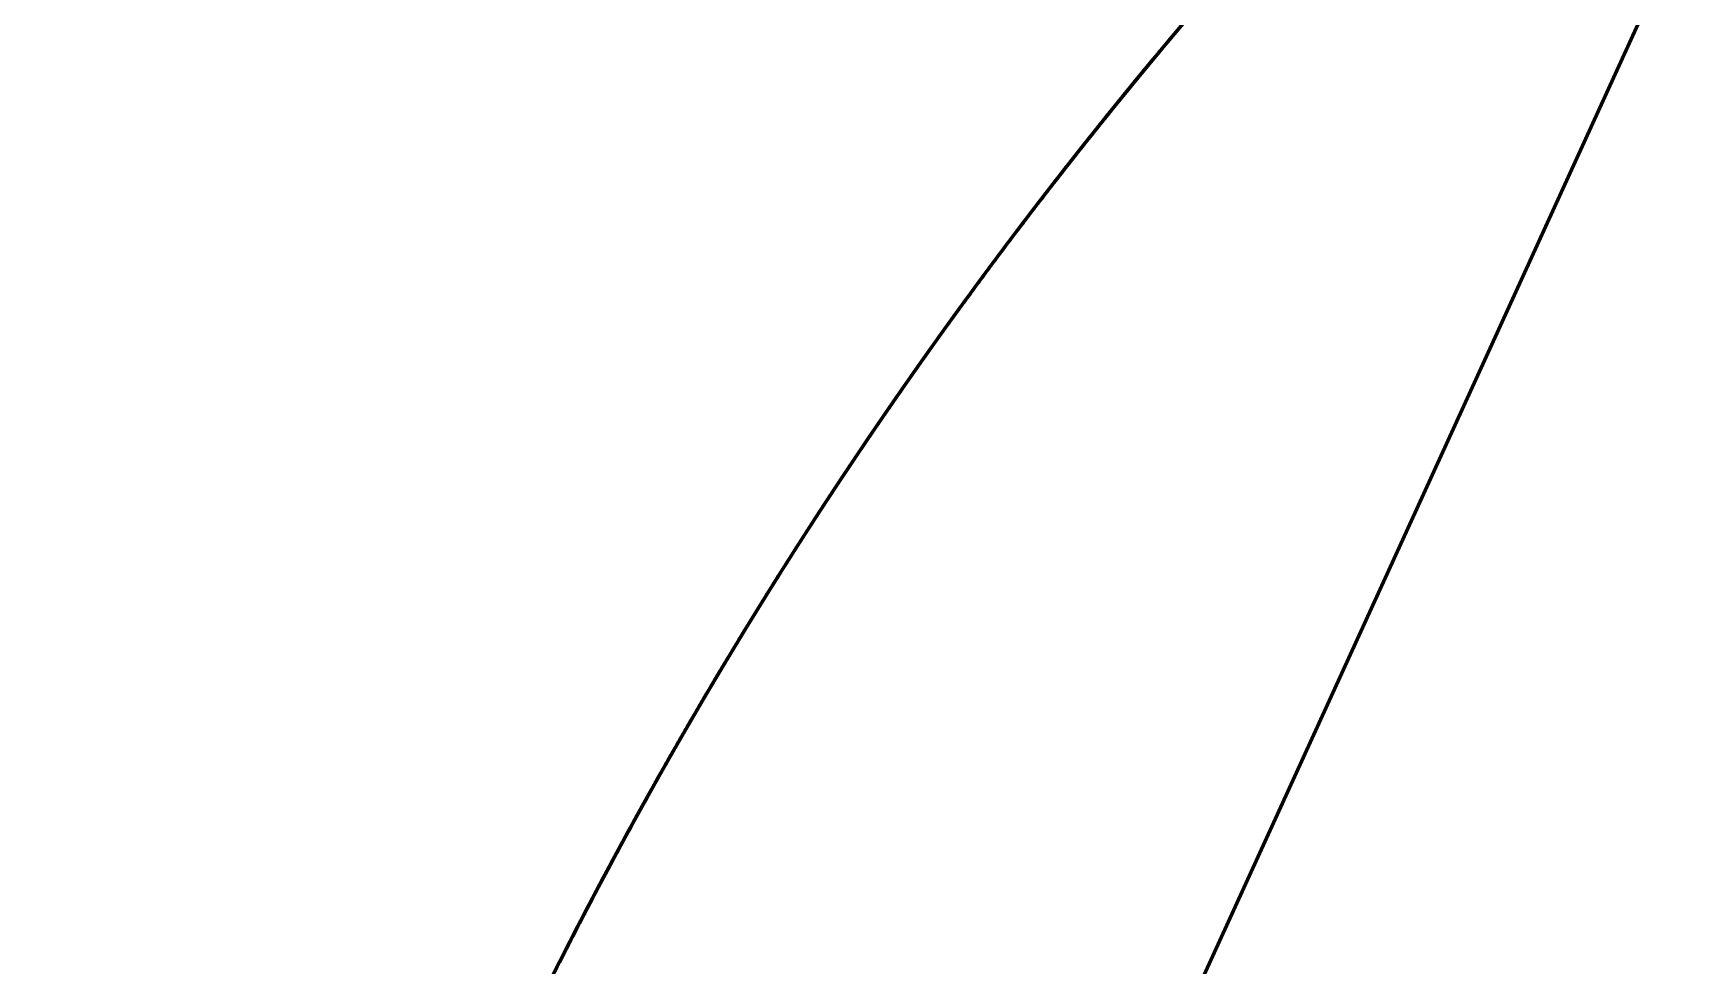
# Model space of a CAD drawing. Header units: millimetres. Extents: x 0 to 840, y 0 to 594.
# Drawn here: x 129.661 to 132.576, y 113.319 to 114.963 of the extents above; entities that cross this region are included whole.
import ezdxf

# ---------------------------------------------------------------- set-up
doc = ezdxf.new("R2010")
doc.units = ezdxf.units.MM
doc.linetypes.add('K5LT_BASIC', pattern=[0])
doc.layers.add('Системный слой', color=7, linetype='Continuous')

msp = doc.modelspace()

# ---------------------------------------------------------------- linework, layer by layer
at = {"layer": 'Системный слой', "color": 5, "linetype": 'K5LT_BASIC', "lineweight": 60, "true_color": 0x0000ff}
for p, q in [((133.04687, 116.20528), (131.38721, 112.56585)), ((131.10556, 114.20929), (131.08365, 114.17638)), ((131.09015, 114.18617), (131.07481, 114.16301)), ((130.86639, 113.83083), (130.8522, 113.80694)), ((130.77875, 113.68031), (130.77295, 113.67008)), ((130.68075, 113.5031), (130.65833, 113.46113)), ((130.67136, 113.4856), (130.64838, 113.44232))]:
    msp.add_line(p, q, dxfattribs=at)
for points, knots in [([(136.07952, 117.73398), (136.05516, 117.72771), (135.77275, 117.65368), (135.23964, 117.48432), (134.50201, 117.17139), (133.79685, 116.79088), (133.13035, 116.34613), (132.50835, 115.84102), (131.93628, 115.27997), (131.41916, 114.66792), (130.96152, 114.0102), (130.56736, 113.31258), (130.24014, 112.58117), (129.98272, 111.82238), (129.79736, 111.04285), (129.68568, 110.2494), (129.64865, 109.44899), (129.68661, 108.64862), (129.79921, 107.85531), (129.98548, 107.07599), (130.2387, 106.33242), (130.44963, 105.85892), (130.56179, 105.63431)], [0.9944152957, 0.9944152957, 0.9944152957, 0.9944152957, 0.9944302992, 0.9945894335, 0.9947485678, 0.9949077021, 0.9950668364, 0.9952259707, 0.995385105, 0.9955442393, 0.9957033736, 0.995862508, 0.9960216423, 0.9961807766, 0.9963399109, 0.9964990452, 0.9966581795, 0.9968173138, 0.9969764481, 0.9971355824, 0.9972947167, 0.997444463, 0.997444463, 0.997444463, 0.997444463]), ([(132.91349, 116.16495), (132.70324, 115.99898), (132.29916, 115.64796), (131.80372, 115.12853), (131.52011, 114.77992), (131.4096, 114.63484)], [0.96308020286, 0.96308020286, 0.96308020286, 0.96308020286, 0.96323997454, 0.96339910885, 0.96350788952, 0.96350788952, 0.96350788952, 0.96350788952]), ([(132.54022, 115.85265), (132.50863, 115.82465), (132.2789, 115.61799), (131.87186, 115.20982), (131.36158, 114.59204), (130.91129, 113.92927), (130.52492, 113.22732), (130.27216, 112.64507), (130.1479, 112.29943), (130.11559, 112.20432)], [0.98453879518, 0.98453879518, 0.98453879518, 0.98453879518, 0.98456397199, 0.9847231063, 0.98488224061, 0.98504137492, 0.98520050923, 0.98535964354, 0.985419558, 0.985419558, 0.985419558, 0.985419558]), ([(132.44017, 115.76255), (132.37196, 115.70016), (132.11084, 115.4534), (131.81397, 115.13513), (131.5959, 114.87123), (131.54858, 114.81238)], [0.95252284121, 0.95252284121, 0.95252284121, 0.95252284121, 0.95257797581, 0.95273711012, 0.95278215215, 0.95278215215, 0.95278215215, 0.95278215215]), ([(131.90995, 115.23301), (131.87888, 115.19914), (131.66934, 114.96694), (131.35963, 114.58337), (131.10705, 114.21491), (131.01017, 114.06356)], [0.97403369439, 0.97403369439, 0.97403369439, 0.97403369439, 0.97406110757, 0.97422024188, 0.97432742861, 0.97432742861, 0.97432742861, 0.97432742861]), ([(131.89947, 115.22156), (131.85585, 115.17384), (131.76595, 115.07318), (131.67845, 114.97042), (131.63354, 114.91634)], [0.696333175795, 0.696333175795, 0.696333175795, 0.696333175795, 0.696371737747, 0.696413670035, 0.696413670035, 0.696413670035, 0.696413670035]), ([(131.88327, 115.20378), (131.815, 115.12865), (131.57216, 114.85165), (131.29591, 114.49212), (131.09937, 114.20078), (131.05311, 114.12996)], [0.77110431236, 0.77110431236, 0.77110431236, 0.77110431236, 0.77116486314, 0.77132399745, 0.77137445731, 0.77137445731, 0.77137445731, 0.77137445731]), ([(131.88327, 115.20378), (131.82746, 115.14236), (131.59599, 114.88006), (131.32311, 114.52964), (131.11992, 114.2316), (131.06834, 114.15319)], [0.86723248326, 0.86723248326, 0.86723248326, 0.86723248326, 0.867281986, 0.86744112031, 0.86749710496, 0.86749710496, 0.86749710496, 0.86749710496]), ([(131.88327, 115.20378), (131.69954, 115.00159), (131.47831, 114.73335), (131.27405, 114.45243), (131.23126, 114.39195)], [0.803147036, 0.803147036, 0.803147036, 0.803147036, 0.80330999363, 0.80335418587, 0.80335418587, 0.80335418587, 0.80335418587]), ([(131.88327, 115.20378), (131.84159, 115.15792), (131.72751, 115.02959), (131.61734, 114.89788), (131.54858, 114.81238)], [0.51476252331, 0.51476252331, 0.51476252331, 0.51476252331, 0.51479949077, 0.51486492918, 0.51486492918, 0.51486492918, 0.51486492918]), ([(131.88327, 115.20378), (131.83632, 115.15212), (131.72241, 115.02364), (131.61242, 114.89177), (131.54858, 114.81238)], [0.78178522024, 0.78178522024, 0.78178522024, 0.78178522024, 0.78182686187, 0.78188762611, 0.78188762611, 0.78188762611, 0.78188762611]), ([(131.88327, 115.20378), (131.84327, 115.15976), (131.75896, 115.06502), (131.67679, 114.96842), (131.63378, 114.91663)], [0.066164392467, 0.066164392467, 0.066164392467, 0.066164392467, 0.066199872693, 0.066240030504, 0.066240030504, 0.066240030504, 0.066240030504]), ([(131.76991, 115.0765), (131.7473, 115.05061), (131.67229, 114.96361), (131.59903, 114.87512), (131.54858, 114.81238)], [0.055517373391, 0.055517373391, 0.055517373391, 0.055517373391, 0.055537873966, 0.055585890464, 0.055585890464, 0.055585890464, 0.055585890464]), ([(131.71576, 115.01386), (131.67545, 114.96677), (131.46437, 114.71468), (131.23084, 114.40063), (131.05009, 114.12576), (131.01651, 114.07345)], [0.84592101966, 0.84592101966, 0.84592101966, 0.84592101966, 0.84595798854, 0.84611712285, 0.84615419679, 0.84615419679, 0.84615419679, 0.84615419679]), ([(131.71336, 115.01105), (131.6704, 114.96082), (131.61524, 114.89479), (131.56108, 114.82793), (131.54858, 114.81238)], [0.664346320055, 0.664346320055, 0.664346320055, 0.664346320055, 0.664385741566, 0.664397639458, 0.664397639458, 0.664397639458, 0.664397639458]), ([(131.69252, 114.98659), (131.66521, 114.95442), (131.61689, 114.89662), (131.56934, 114.8382), (131.54858, 114.81238)], [0.578905445426, 0.578905445426, 0.578905445426, 0.578905445426, 0.578930617441, 0.578950376444, 0.578950376444, 0.578950376444, 0.578950376444]), ([(131.6812, 114.97323), (131.66462, 114.95362), (131.47683, 114.72939), (131.13982, 114.28229), (130.80467, 113.73843), (130.63082, 113.41023), (130.58359, 113.31697)], [0.94205979422, 0.94205979422, 0.94205979422, 0.94205979422, 0.94207511139, 0.9422342457, 0.94239338001, 0.94245573552, 0.94245573552, 0.94245573552, 0.94245573552]), ([(131.64981, 114.93587), (131.62504, 114.90623), (131.59119, 114.86516), (131.55773, 114.82377), (131.54858, 114.81238)], [0.482790458454, 0.482790458454, 0.482790458454, 0.482790458454, 0.48281349459, 0.482822205545, 0.482822205545, 0.482822205545, 0.482822205545]), ([(131.63354, 114.91634), (131.51642, 114.77531), (131.28607, 114.47905), (131.0757, 114.16827), (130.97361, 114.00594)], [0.61096640702, 0.61096640702, 0.61096640702, 0.61096640702, 0.61107574793, 0.61119012754, 0.61119012754, 0.61119012754, 0.61119012754]), ([(131.63354, 114.91634), (131.51984, 114.77942), (131.28922, 114.48339), (131.07855, 114.17279), (130.97361, 114.00594)], [0.79254184093, 0.79254184093, 0.79254184093, 0.79254184093, 0.79264799491, 0.79276556145, 0.79276556145, 0.79276556145, 0.79276556145]), ([(131.63354, 114.91634), (131.60085, 114.87698), (131.39991, 114.63055), (131.17921, 114.32676), (131.00402, 114.05429), (130.97361, 114.00594)], [0.83526547242, 0.83526547242, 0.83526547242, 0.83526547242, 0.83529598982, 0.83545512412, 0.83548919298, 0.83548919298, 0.83548919298, 0.83548919298]), ([(131.63354, 114.91634), (131.57218, 114.84245), (131.34507, 114.55941), (131.12918, 114.25218), (130.98012, 114.0163), (130.97361, 114.00594)], [0.91003182756, 0.91003182756, 0.91003182756, 0.91003182756, 0.91008911521, 0.91024824952, 0.91025554811, 0.91025554811, 0.91025554811, 0.91025554811]), ([(131.63354, 114.91634), (131.59243, 114.86684), (131.38375, 114.6097), (131.16535, 114.30613), (130.99863, 114.04569), (130.97603, 114.00979)], [0.92071273544, 0.92071273544, 0.92071273544, 0.92071273544, 0.92075111394, 0.92091024825, 0.92093555221, 0.92093555221, 0.92093555221, 0.92093555221]), ([(131.63354, 114.91634), (131.61268, 114.89123), (131.4227, 114.65977), (131.20339, 114.36198), (131.02003, 114.07946), (130.98266, 114.0203)], [0.93139364332, 0.93139364332, 0.93139364332, 0.93139364332, 0.93141311267, 0.93157224698, 0.93161399021, 0.93161399021, 0.93161399021, 0.93161399021]), ([(131.62322, 114.90389), (131.59064, 114.8645), (131.39019, 114.61773), (131.178, 114.3245), (131.00997, 114.06347), (130.98664, 114.02659)], [0.65369325295, 0.65369325295, 0.65369325295, 0.65369325295, 0.65372374284, 0.65388287715, 0.65390890382, 0.65390890382, 0.65390890382, 0.65390890382]), ([(131.63354, 114.91634), (131.4725, 114.72242), (131.28022, 114.46887), (131.10253, 114.20522), (131.06637, 114.1502)], [0.40802915735, 0.40802915735, 0.40802915735, 0.40802915735, 0.4081795035, 0.40821877828, 0.40821877828, 0.40821877828, 0.40821877828]), ([(131.6239, 114.90471), (131.57587, 114.84667), (131.38373, 114.60812), (131.20456, 114.35942), (131.07727, 114.16674)], [0.37598943723, 0.37598943723, 0.37598943723, 0.37598943723, 0.37603437301, 0.37617211542, 0.37617211542, 0.37617211542, 0.37617211542]), ([(131.63354, 114.91634), (131.48433, 114.73667), (131.29654, 114.4907), (131.12249, 114.2351), (131.08074, 114.17199)], [0.50415732824, 0.50415732824, 0.50415732824, 0.50415732824, 0.50429662635, 0.50434175853, 0.50434175853, 0.50434175853, 0.50434175853]), ([(131.6239, 114.90471), (131.56247, 114.83047), (131.3992, 114.62623), (131.24543, 114.41466), (131.15228, 114.27837)], [0.72845939713, 0.72845939713, 0.72845939713, 0.72845939713, 0.72851686824, 0.72861533642, 0.72861533642, 0.72861533642, 0.72861533642]), ([(131.6239, 114.90471), (131.50184, 114.7572), (131.35238, 114.56371), (131.21143, 114.36409), (131.18132, 114.32059)], [0.69641667357, 0.69641667357, 0.69641667357, 0.69641667357, 0.69653087206, 0.69656242275, 0.69656242275, 0.69656242275, 0.69656242275]), ([(131.63354, 114.91634), (131.56034, 114.8282), (131.41134, 114.64126), (131.27031, 114.44824), (131.19911, 114.34618)], [0.81390365667, 0.81390365667, 0.81390365667, 0.81390365667, 0.81397199236, 0.81404621354, 0.81404621354, 0.81404621354, 0.81404621354]), ([(131.63354, 114.91634), (131.55192, 114.81806), (131.42645, 114.65989), (131.30668, 114.49741), (131.2635, 114.43721)], [0.89935091969, 0.89935091969, 0.89935091969, 0.89935091969, 0.89942711649, 0.89947130872, 0.89947130872, 0.89947130872, 0.89947130872]), ([(131.63354, 114.91634), (131.57377, 114.84437), (131.46968, 114.71476), (131.36942, 114.58217), (131.32634, 114.52366)], [0.46143369672, 0.46143369672, 0.46143369672, 0.46143369672, 0.461489497136, 0.461532835937, 0.461532835937, 0.461532835937, 0.461532835937]), ([(131.63354, 114.91634), (131.57718, 114.84848), (131.48547, 114.73451), (131.39673, 114.61823), (131.36198, 114.57171)], [0.643009130631, 0.643009130631, 0.643009130631, 0.643009130631, 0.643061744112, 0.643096374892, 0.643096374892, 0.643096374892, 0.643096374892]), ([(131.63354, 114.91634), (131.58902, 114.86273), (131.50277, 114.75626), (131.41911, 114.64774), (131.37864, 114.59394)], [0.739137301524, 0.739137301524, 0.739137301524, 0.739137301524, 0.739178866964, 0.73921902233, 0.73921902233, 0.73921902233, 0.73921902233]), ([(131.63354, 114.91634), (131.5856, 114.85862), (131.52152, 114.77935), (131.45887, 114.69896), (131.44245, 114.67768)], [0.557561867612, 0.557561867612, 0.557561867612, 0.557561867612, 0.557606619987, 0.55762265737, 0.55762265737, 0.55762265737, 0.55762265737]), ([(131.63354, 114.91634), (131.5872, 114.86054), (131.52541, 114.78418), (131.46495, 114.70677), (131.44924, 114.68646)], [0.108963736771, 0.108963736771, 0.108963736771, 0.108963736771, 0.10900700191, 0.109022319081, 0.109022319081, 0.109022319081, 0.109022319081]), ([(131.63354, 114.91634), (131.60586, 114.88301), (131.55667, 114.82285), (131.50831, 114.76203), (131.48708, 114.735)], [0.56824277549, 0.56824277549, 0.56824277549, 0.56824277549, 0.568268618714, 0.568289121354, 0.568289121354, 0.568289121354, 0.568289121354]), ([(131.64164, 114.92609), (131.61622, 114.89557), (131.5692, 114.83831), (131.52293, 114.78045), (131.50162, 114.75347)], [0.301217558074, 0.301217558074, 0.301217558074, 0.301217558074, 0.301241247613, 0.301261750253, 0.301261750253, 0.301261750253, 0.301261750253]), ([(131.63354, 114.91634), (131.61587, 114.89506), (131.58744, 114.8605), (131.55929, 114.82571), (131.54858, 114.81238)], [0.034197381634, 0.034197381634, 0.034197381634, 0.034197381634, 0.034213876512, 0.034224074705, 0.034224074705, 0.034224074705, 0.034224074705]), ([(131.63354, 114.91634), (131.61928, 114.89917), (131.59083, 114.86463), (131.56264, 114.82987), (131.54858, 114.81238)], [0.215772815547, 0.215772815547, 0.215772815547, 0.215772815547, 0.215786123489, 0.215799508618, 0.215799508618, 0.215799508618, 0.215799508618]), ([(131.63354, 114.91634), (131.6227, 114.90329), (131.59421, 114.86877), (131.56599, 114.83404), (131.54858, 114.81238)], [0.39734824946, 0.39734824946, 0.39734824946, 0.39734824946, 0.397358370465, 0.397374942531, 0.397374942531, 0.397374942531, 0.397374942531]), ([(131.58379, 114.85587), (131.46938, 114.71551), (131.19744, 114.35936), (130.93693, 113.95607), (130.78831, 113.6972), (130.77268, 113.66962)], [0.33327837064, 0.33327837064, 0.33327837064, 0.33327837064, 0.3333863781, 0.33354551241, 0.33356442157, 0.33356442157, 0.33356442157, 0.33356442157]), ([(131.58379, 114.85587), (131.48108, 114.72987), (131.22332, 114.39455), (130.99098, 114.04083), (130.85819, 113.81706)], [0.42940654154, 0.42940654154, 0.42940654154, 0.42940654154, 0.42950350096, 0.42965870435, 0.42965870435, 0.42965870435, 0.42965870435]), ([(131.58379, 114.85587), (131.5378, 114.79945), (131.35618, 114.57073), (131.18641, 114.33286), (131.066, 114.14964)], [0.27987383124, 0.27987383124, 0.27987383124, 0.27987383124, 0.27991725016, 0.28004801547, 0.28004801547, 0.28004801547, 0.28004801547]), ([(131.5312, 114.7907), (131.48006, 114.7267), (131.37886, 114.59623), (131.28149, 114.46288), (131.23342, 114.395)], [0.087634138387, 0.087634138387, 0.087634138387, 0.087634138387, 0.087683004456, 0.087732615058, 0.087732615058, 0.087732615058, 0.087732615058]), ([(131.54356, 114.80614), (131.4964, 114.74739), (131.39475, 114.61727), (131.29691, 114.48425), (131.24486, 114.41111)], [0.002182944553, 0.002182944553, 0.002182944553, 0.002182944553, 0.002227880331, 0.002281422327, 0.002281422327, 0.002281422327, 0.002281422327]), ([(131.50162, 114.75347), (131.48032, 114.7265), (131.41776, 114.64631), (131.35664, 114.56501), (131.31682, 114.51072)], [0.098324500572, 0.098324500572, 0.098324500572, 0.098324500572, 0.098345003183, 0.098385161528, 0.098385161528, 0.098385161528, 0.098385161528]), ([(131.48708, 114.735), (131.46584, 114.70797), (131.38812, 114.60777), (131.31264, 114.50586), (131.25884, 114.4307)], [0.365351871673, 0.365351871673, 0.365351871673, 0.365351871673, 0.365372374284, 0.365427505788, 0.365427505788, 0.365427505788, 0.365427505788]), ([(131.48705, 114.73497), (131.46099, 114.70179), (131.39877, 114.62135), (131.338, 114.53982), (131.30295, 114.49176)], [0.632374576428, 0.632374576428, 0.632374576428, 0.632374576428, 0.632399745385, 0.632435226629, 0.632435226629, 0.632435226629, 0.632435226629]), ([(131.4712, 114.71472), (131.30914, 114.5071), (131.14198, 114.27123), (130.98714, 114.02746), (130.97361, 114.00594)], [0.82463603106, 0.82463603106, 0.82463603106, 0.82463603106, 0.8247931254, 0.8248082851, 0.8248082851, 0.8248082851, 0.8248082851]), ([(131.4601, 114.70048), (131.42524, 114.65562), (131.36364, 114.5747), (131.3035, 114.4927), (131.27725, 114.45631)], [0.173104241065, 0.173104241065, 0.173104241065, 0.173104241065, 0.173138128581, 0.173164893171, 0.173164893171, 0.173164893171, 0.173164893171]), ([(131.46768, 114.71021), (131.43351, 114.66637), (131.37176, 114.58554), (131.31147, 114.50362), (131.28443, 114.46625)], [0.354677221937, 0.354677221937, 0.354677221937, 0.354677221937, 0.354710375557, 0.354737889398, 0.354737889398, 0.354737889398, 0.354737889398]), ([(131.44309, 114.67851), (131.40271, 114.62621), (131.25167, 114.42578), (131.10954, 114.21881), (131.00987, 114.0631)], [0.07698159419, 0.07698159419, 0.07698159419, 0.07698159419, 0.07702100573, 0.07713127435, 0.07713127435, 0.07713127435, 0.07713127435]), ([(131.4506, 114.68823), (131.41266, 114.63922), (131.36021, 114.56993), (131.30882, 114.49985), (131.29417, 114.47969)], [0.888728149618, 0.888728149618, 0.888728149618, 0.888728149618, 0.888765117759, 0.888779983662, 0.888779983662, 0.888779983662, 0.888779983662]), ([(131.41187, 114.63781), (131.36144, 114.57167), (131.26717, 114.44422), (131.17649, 114.31419), (131.13422, 114.25183)], [0.514909015172, 0.514909015172, 0.514909015172, 0.514909015172, 0.51495862508, 0.515003560903, 0.515003560903, 0.515003560903, 0.515003560903]), ([(131.42162, 114.65057), (131.37431, 114.58876), (131.30413, 114.49443), (131.23592, 114.39869), (131.2131, 114.36618)], [0.878056690237, 0.878056690237, 0.878056690237, 0.878056690237, 0.878103119033, 0.878126808633, 0.878126808633, 0.878126808633, 0.878126808633]), ([(131.37864, 114.59394), (131.33817, 114.54014), (131.14046, 114.27077), (130.81354, 113.76578), (130.52536, 113.21347), (130.38086, 112.88863), (130.34607, 112.80704)], [0.96351808773, 0.96351808773, 0.96351808773, 0.96351808773, 0.96355824316, 0.96371737747, 0.96387651178, 0.96392941491, 0.96392941491, 0.96392941491, 0.96392941491]), ([(131.37685, 114.59156), (131.33057, 114.53), (131.23446, 114.39848), (131.14214, 114.26426), (131.09455, 114.19279)], [0.600367812182, 0.600367812182, 0.600367812182, 0.600367812182, 0.600413749204, 0.600464966738, 0.600464966738, 0.600464966738, 0.600464966738]), ([(131.37744, 114.59234), (131.36264, 114.57266), (131.30609, 114.49678), (131.25082, 114.41997), (131.21062, 114.36264)], [0.258578567105, 0.258578567105, 0.258578567105, 0.258578567105, 0.258593252706, 0.258635010093, 0.258635010093, 0.258635010093, 0.258635010093]), ([(131.38129, 114.59745), (131.35726, 114.56555), (131.30904, 114.50058), (131.26175, 114.43494), (131.23804, 114.40152)], [0.344024556757, 0.344024556757, 0.344024556757, 0.344024556757, 0.34404837683, 0.34407281427, 0.34407281427, 0.34407281427, 0.34407281427]), ([(131.35374, 114.56067), (131.29797, 114.48579), (131.19246, 114.33914), (131.09164, 114.18923), (131.04406, 114.11608)], [0.14109644478, 0.14109644478, 0.14109644478, 0.14109644478, 0.1411521324, 0.14120418668, 0.14120418668, 0.14120418668, 0.14120418668]), ([(131.36422, 114.57471), (131.29861, 114.48699), (131.19074, 114.33682), (131.0878, 114.18324), (131.04668, 114.12011)], [0.85671378937, 0.85671378937, 0.85671378937, 0.85671378937, 0.85677912158, 0.8568240574, 0.8568240574, 0.8568240574, 0.8568240574]), ([(131.28443, 114.46625), (131.25738, 114.42888), (131.15004, 114.27799), (131.04763, 114.12364), (130.97361, 114.00594)], [0.9528687305, 0.9528687305, 0.9528687305, 0.9528687305, 0.95289624443, 0.95297917962, 0.95297917962, 0.95297917962, 0.95297917962]), ([(131.28072, 114.46112), (131.25953, 114.43179), (131.19252, 114.33779), (131.12742, 114.24245), (131.08365, 114.17638)], [0.68584729245, 0.68584729245, 0.68584729245, 0.68584729245, 0.685868873329, 0.685916146234, 0.685916146234, 0.685916146234, 0.685916146234]), ([(131.2635, 114.43721), (131.22198, 114.37932), (131.14025, 114.26232), (131.06148, 114.1433), (131.02279, 114.08322)], [0.76061950621, 0.76061950621, 0.76061950621, 0.76061950621, 0.760661998727, 0.760704625184, 0.760704625184, 0.760704625184, 0.760704625184]), ([(131.22448, 114.38235), (131.11566, 114.22808), (130.9778, 114.01823), (130.84938, 113.80261), (130.81816, 113.74886)], [0.80335652232, 0.80335652232, 0.80335652232, 0.80335652232, 0.80346912794, 0.80350620267, 0.80350620267, 0.80350620267, 0.80350620267]), ([(131.23804, 114.40152), (131.21434, 114.36812), (131.12348, 114.23809), (131.03626, 114.10555), (130.97361, 114.00594)], [0.226582827604, 0.226582827604, 0.226582827604, 0.226582827604, 0.226607256525, 0.226677443975, 0.226677443975, 0.226677443975, 0.226677443975]), ([(131.22043, 114.3766), (131.19819, 114.34503), (131.12651, 114.24175), (131.05712, 114.13691), (131.01017, 114.06356)], [0.493611591458, 0.493611591458, 0.493611591458, 0.493611591458, 0.493634627626, 0.493686574155, 0.493686574155, 0.493686574155, 0.493686574155]), ([(131.22624, 114.38484), (131.18826, 114.33104), (131.11512, 114.22486), (131.04441, 114.11705), (131.0104, 114.06392)], [0.215905984013, 0.215905984013, 0.215905984013, 0.215905984013, 0.215945257798, 0.215982884483, 0.215982884483, 0.215982884483, 0.215982884483]), ([(131.23523, 114.39755), (131.20034, 114.34831), (131.12687, 114.24228), (131.05582, 114.13461), (131.0187, 114.07687)], [0.579053754708, 0.579053754708, 0.579053754708, 0.579053754708, 0.579089751751, 0.57913069316, 0.57913069316, 0.57913069316, 0.57913069316]), ([(131.23126, 114.39195), (131.18847, 114.33146), (131.12108, 114.23353), (131.05575, 114.13422), (131.03144, 114.09662)], [0.034328818693, 0.034328818693, 0.034328818693, 0.034328818693, 0.034373010821, 0.03439971926, 0.03439971926, 0.03439971926, 0.03439971926]), ([(131.2381, 114.4016), (131.22056, 114.37688), (131.15764, 114.2872), (131.09645, 114.19631), (131.05311, 114.12996)], [0.589733677071, 0.589733677071, 0.589733677071, 0.589733677071, 0.589751750478, 0.589799022187, 0.589799022187, 0.589799022187, 0.589799022187]), ([(131.20674, 114.3571), (131.08456, 114.18256), (130.94794, 113.97098), (130.82088, 113.75373), (130.80161, 113.72026)], [0.16250818577, 0.16250818577, 0.16250818577, 0.16250818577, 0.16263526416, 0.16265830007, 0.16265830007, 0.16265830007, 0.16265830007]), ([(131.21348, 114.36671), (131.17088, 114.30604), (131.09797, 114.19926), (131.02751, 114.09087), (130.9979, 114.04433)], [0.749955785046, 0.749955785046, 0.749955785046, 0.749955785046, 0.75, 0.750032897313, 0.750032897313, 0.750032897313, 0.750032897313]), ([(131.20851, 114.35963), (131.17519, 114.31207), (131.10873, 114.21511), (131.04427, 114.11679), (131.01218, 114.0667)], [0.664510240386, 0.664510240386, 0.664510240386, 0.664510240386, 0.664544875875, 0.664580357115, 0.664580357115, 0.664580357115, 0.664580357115]), ([(131.21058, 114.36258), (131.18555, 114.32689), (131.13028, 114.24676), (131.07638, 114.1657), (131.04705, 114.12067)], [0.13046413043, 0.13046413043, 0.13046413043, 0.13046413043, 0.130490133673, 0.130522189582, 0.130522189582, 0.130522189582, 0.130522189582]), ([(131.19034, 114.3336), (131.06363, 114.15128), (130.93806, 113.9547), (130.82073, 113.7533), (130.81518, 113.74373)], [0.06638571173, 0.06638571173, 0.06638571173, 0.06638571173, 0.06651814131, 0.06652473923, 0.06652473923, 0.06652473923, 0.06652473923]), ([(131.17889, 114.31707), (131.1721, 114.30726), (131.12494, 114.23875), (131.07877, 114.16956), (131.03998, 114.1098)], [0.045027893671, 0.045027893671, 0.045027893671, 0.045027893671, 0.045035009548, 0.045077504179, 0.045077504179, 0.045077504179, 0.045077504179]), ([(131.19319, 114.33768), (131.17712, 114.3146), (131.13315, 114.25074), (131.09006, 114.1863), (131.06295, 114.145)], [0.312045603405, 0.312045603405, 0.312045603405, 0.312045603405, 0.31206238065, 0.312091843638, 0.312091843638, 0.312091843638, 0.312091843638]), ([(131.14985, 114.27481), (131.13348, 114.25083), (131.08417, 114.17781), (131.036, 114.10404), (131.00421, 114.05425)], [0.48295531274, 0.48295531274, 0.48295531274, 0.48295531274, 0.482972628899, 0.483007863417, 0.483007863417, 0.483007863417, 0.483007863417]), ([(131.1393, 114.25932), (131.12349, 114.23605), (131.0915, 114.18847), (131.05998, 114.14056), (131.04406, 114.11608)], [0.301383604993, 0.301383604993, 0.301383604993, 0.301383604993, 0.301400381923, 0.301417804838, 0.301417804838, 0.301417804838, 0.301417804838]), ([(131.13422, 114.25183), (131.11273, 114.22014), (131.05833, 114.13873), (131.00534, 114.0564), (130.97361, 114.00594)], [0.386832666322, 0.386832666322, 0.386832666322, 0.386832666322, 0.386855506047, 0.386891062139, 0.386891062139, 0.386891062139, 0.386891062139]), ([(131.12523, 114.23856), (131.08606, 114.18055), (131.03521, 114.1032), (130.98562, 114.02504), (130.97361, 114.00594)], [0.194579511476, 0.194579511476, 0.194579511476, 0.194579511476, 0.194621260344, 0.194634720346, 0.194634720346, 0.194634720346, 0.194634720346]), ([(131.09015, 114.18617), (131.05436, 114.13233), (130.97645, 114.01215), (130.90157, 113.89004), (130.86143, 113.8225)], [0.72863744059, 0.72863744059, 0.72863744059, 0.72863744059, 0.728676002546, 0.728722866489, 0.728722866489, 0.728722866489, 0.728722866489]), ([(130.97361, 114.00594), (130.84074, 113.79468), (130.70998, 113.56505), (130.5901, 113.32984), (130.58359, 113.31697)], [0.01305928643, 0.01305928643, 0.01305928643, 0.01305928643, 0.01320814768, 0.0132167502, 0.0132167502, 0.0132167502, 0.0132167502]), ([(130.97361, 114.00594), (130.85211, 113.81277), (130.72051, 113.58367), (130.59976, 113.3489), (130.58359, 113.31697)], [0.73936102208, 0.73936102208, 0.73936102208, 0.73936102208, 0.73949713558, 0.73951848586, 0.73951848586, 0.73951848586, 0.73951848586]), ([(130.97361, 114.00594), (130.93935, 113.95147), (130.80348, 113.72993), (130.67778, 113.50231), (130.58919, 113.32802)], [0.97434099536, 0.97434099536, 0.97434099536, 0.97434099536, 0.97437937619, 0.97449599675, 0.97449599675, 0.97449599675, 0.97449599675]), ([(130.97361, 114.00594), (130.86899, 113.83961), (130.74349, 113.62392), (130.62762, 113.40306), (130.60348, 113.35599)], [0.75004192996, 0.75004192996, 0.75004192996, 0.75004192996, 0.75015913431, 0.75019068527, 0.75019068527, 0.75019068527, 0.75019068527]), ([(130.97361, 114.00594), (130.96874, 113.99821), (130.8439, 113.799), (130.72728, 113.59466), (130.62315, 113.39412)], [0.18395381246, 0.18395381246, 0.18395381246, 0.18395381246, 0.18395926162, 0.18409403746, 0.18409403746, 0.18409403746, 0.18409403746]), ([(130.97361, 114.00594), (130.90275, 113.89328), (130.78223, 113.69135), (130.67016, 113.48464), (130.62315, 113.39412)], [0.77140374571, 0.77140374571, 0.77140374571, 0.77140374571, 0.77148313176, 0.77154397072, 0.77154397072, 0.77154397072, 0.77154397072]), ([(130.97361, 114.00594), (130.91261, 113.90896), (130.79145, 113.70744), (130.6787, 113.50108), (130.62315, 113.39412)], [0.8675319166, 0.8675319166, 0.8675319166, 0.8675319166, 0.86760025461, 0.86767214161, 0.86767214161, 0.86767214161, 0.86767214161]), ([(130.97361, 114.00594), (130.89706, 113.88423), (130.78308, 113.69245), (130.67672, 113.49639), (130.63991, 113.42622)], [0.40825287789, 0.40825287789, 0.40825287789, 0.40825287789, 0.40833863781, 0.40838590415, 0.40838590415, 0.40838590415, 0.40838590415]), ([(130.97361, 114.00594), (130.87601, 113.85076), (130.76641, 113.66339), (130.66407, 113.47208), (130.64838, 113.44232)], [0.66459466694, 0.66459466694, 0.66459466694, 0.66459466694, 0.66470401018, 0.66472407591, 0.66472407591, 0.66472407591, 0.66472407591]), ([(130.97361, 114.00594), (130.92664, 113.93127), (130.82524, 113.76437), (130.72962, 113.59409), (130.67896, 113.49979)], [0.69663739056, 0.69663739056, 0.69663739056, 0.69663739056, 0.69669000637, 0.69675385633, 0.69675385633, 0.69675385633, 0.69675385633]), ([(130.96758, 113.99634), (130.93805, 113.94925), (130.86548, 113.83098), (130.7958, 113.71097), (130.7551, 113.63844)], [0.07714698847, 0.07714698847, 0.07714698847, 0.07714698847, 0.077180140039, 0.077229749971, 0.077229749971, 0.077229749971, 0.077229749971]), ([(130.97361, 114.00594), (130.94352, 113.95811), (130.88974, 113.87068), (130.83754, 113.78231), (130.81441, 113.74241)], [0.707318298435, 0.707318298435, 0.707318298435, 0.707318298435, 0.707352005092, 0.707379516207, 0.707379516207, 0.707379516207, 0.707379516207]), ([(130.97361, 114.00594), (130.94485, 113.96022), (130.89233, 113.87494), (130.84133, 113.78875), (130.81816, 113.74887)], [0.258720167594, 0.258720167594, 0.258720167594, 0.258720167594, 0.258752387015, 0.258779900836, 0.258779900836, 0.258779900836, 0.258779900836]), ([(130.97361, 114.00594), (130.96324, 113.98946), (130.91304, 113.90904), (130.86419, 113.82779), (130.82622, 113.76272)], [0.899574640229, 0.899574640229, 0.899574640229, 0.899574640229, 0.899586250796, 0.899631186715, 0.899631186715, 0.899631186715, 0.899631186715]), ([(130.97361, 114.00594), (130.95755, 113.98042), (130.91044, 113.90463), (130.86452, 113.82811), (130.83465, 113.77713)], [0.536423772403, 0.536423772403, 0.536423772403, 0.536423772403, 0.536441756843, 0.536476999583, 0.536476999583, 0.536476999583, 0.536476999583]), ([(130.97361, 114.00594), (130.95888, 113.98253), (130.91239, 113.9078), (130.86705, 113.83236), (130.83651, 113.78031)], [0.087825641562, 0.087825641562, 0.087825641562, 0.087825641562, 0.087842138765, 0.087878135763, 0.087878135763, 0.087878135763, 0.087878135763]), ([(130.97361, 114.00594), (130.96741, 113.9961), (130.92127, 113.92239), (130.87624, 113.84798), (130.8381, 113.78301)], [0.632551943301, 0.632551943301, 0.632551943301, 0.632551943301, 0.632558879695, 0.63260381486, 0.63260381486, 0.63260381486, 0.63260381486]), ([(130.97361, 114.00594), (130.9604, 113.98494), (130.9146, 113.91142), (130.86993, 113.83721), (130.83863, 113.78392)], [0.717999206316, 0.717999206316, 0.717999206316, 0.717999206316, 0.718014003819, 0.718050867716, 0.718050867716, 0.718050867716, 0.718050867716]), ([(130.97361, 114.00594), (130.96173, 113.98705), (130.91654, 113.91458), (130.87245, 113.84144), (130.84048, 113.78706)], [0.269401075475, 0.269401075475, 0.269401075475, 0.269401075475, 0.269414385742, 0.269452012443, 0.269452012443, 0.269452012443, 0.269452012443]), ([(130.97361, 114.00594), (130.9659, 113.99369), (130.92262, 113.92448), (130.88033, 113.85466), (130.84622, 113.79682)], [0.002378378548, 0.002378378548, 0.002378378548, 0.002378378548, 0.002387014641, 0.002427064802, 0.002427064802, 0.002427064802, 0.002427064802]), ([(130.97361, 114.00594), (130.95471, 113.9759), (130.91234, 113.90759), (130.87094, 113.83869), (130.84813, 113.80004)], [0.35484833849, 0.35484833849, 0.35484833849, 0.35484833849, 0.354869509867, 0.354896280121, 0.354896280121, 0.354896280121, 0.354896280121]), ([(130.95509, 113.97636), (130.85165, 113.8104), (130.73996, 113.6167), (130.63601, 113.41889), (130.62315, 113.39412)], [0.38689800136, 0.38689800136, 0.38689800136, 0.38689800136, 0.38701464036, 0.38703128714, 0.38703128714, 0.38703128714, 0.38703128714]), ([(130.95509, 113.97636), (130.91741, 113.9159), (130.86267, 113.82558), (130.80961, 113.73426), (130.79252, 113.70444)], [0.878219763692, 0.878219763692, 0.878219763692, 0.878219763692, 0.878262253342, 0.878282755842, 0.878282755842, 0.878282755842, 0.878282755842]), ([(130.95025, 113.96859), (130.91839, 113.91734), (130.86761, 113.83372), (130.81828, 113.74924), (130.7996, 113.71675)], [0.611198885237, 0.611198885237, 0.611198885237, 0.611198885237, 0.611234882241, 0.61125723476, 0.61125723476, 0.61125723476, 0.61125723476]), ([(130.93201, 113.93913), (130.91053, 113.90426), (130.87701, 113.84897), (130.84412, 113.79331), (130.83215, 113.77287)], [0.344183077993, 0.344183077993, 0.344183077993, 0.344183077993, 0.34420751114, 0.344221639837, 0.344221639837, 0.344221639837, 0.344221639837]), ([(130.91971, 113.9191), (130.88455, 113.86169), (130.78159, 113.68901), (130.68477, 113.51278), (130.62315, 113.39412)], [0.78210497508, 0.78210497508, 0.78210497508, 0.78210497508, 0.78214513049, 0.78222487859, 0.78222487859, 0.78222487859, 0.78222487859]), ([(130.91189, 113.9063), (130.86571, 113.83059), (130.68531, 113.52424), (130.4033, 112.96877), (130.10893, 112.22353), (129.88552, 111.45404), (129.7506, 110.74852), (129.70115, 110.30027), (129.68689, 110.1169)], [0.95300248289, 0.95300248289, 0.95300248289, 0.95300248289, 0.95305537874, 0.95321451305, 0.95337364736, 0.95353278167, 0.95369191598, 0.95380162372, 0.95380162372, 0.95380162372, 0.95380162372]), ([(130.84813, 113.80004), (130.82531, 113.76139), (130.74771, 113.62754), (130.67377, 113.4916), (130.62315, 113.39412)], [0.504428990383, 0.504428990383, 0.504428990383, 0.504428990383, 0.504455760662, 0.504521273791, 0.504521273791, 0.504521273791, 0.504521273791]), ([(130.82595, 113.76226), (130.79598, 113.71087), (130.72664, 113.58911), (130.66031, 113.46568), (130.62315, 113.39412)], [0.045158662657, 0.045158662657, 0.045158662657, 0.045158662657, 0.045194143858, 0.045242235077, 0.045242235077, 0.045242235077, 0.045242235077]), ([(130.81955, 113.75127), (130.79447, 113.70812), (130.72721, 113.59006), (130.66277, 113.47042), (130.62315, 113.39412)], [0.226736625276, 0.226736625276, 0.226736625276, 0.226736625276, 0.226766390834, 0.226817668988, 0.226817668988, 0.226817668988, 0.226817668988]), ([(130.81816, 113.74887), (130.79498, 113.70898), (130.72814, 113.59174), (130.66409, 113.47295), (130.62315, 113.39412)], [0.856910741939, 0.856910741939, 0.856910741939, 0.856910741939, 0.856938255888, 0.856991233741, 0.856991233741, 0.856991233741, 0.856991233741]), ([(130.79252, 113.70444), (130.77543, 113.67461), (130.72147, 113.57909), (130.66935, 113.48254), (130.63444, 113.41578)], [0.675345506161, 0.675345506161, 0.675345506161, 0.675345506161, 0.675366008912, 0.675410944738, 0.675410944738, 0.675410944738, 0.675410944738]), ([(130.79438, 113.70768), (130.7701, 113.66535), (130.71916, 113.57473), (130.66987, 113.48319), (130.64419, 113.43438)], [0.760792025652, 0.760792025652, 0.760792025652, 0.760792025652, 0.760821133036, 0.76085403162, 0.76085403162, 0.76085403162, 0.76085403162]), ([(130.80024, 113.71787), (130.77786, 113.67897), (130.72672, 113.58845), (130.67724, 113.497), (130.64966, 113.44475)], [0.493766991657, 0.493766991657, 0.493766991657, 0.493766991657, 0.493793761935, 0.493829004772, 0.493829004772, 0.493829004772, 0.493829004772]), ([(130.78457, 113.69052), (130.75571, 113.63993), (130.70096, 113.54164), (130.64816, 113.44228), (130.62315, 113.39412)], [0.21606965456, 0.21606965456, 0.21606965456, 0.21606965456, 0.216104392107, 0.216136761112, 0.216136761112, 0.216136761112, 0.216136761112]), ([(130.78294, 113.68766), (130.74547, 113.62193), (130.69159, 113.5244), (130.63963, 113.42585), (130.62315, 113.39412)], [0.119942137014, 0.119942137014, 0.119942137014, 0.119942137014, 0.119987269256, 0.120008590216, 0.120008590216, 0.120008590216, 0.120008590216]), ([(130.77061, 113.66596), (130.72831, 113.59123), (130.67887, 113.50076), (130.63109, 113.40941), (130.62315, 113.39412)], [0.023818928861, 0.023818928861, 0.023818928861, 0.023818928861, 0.023870146404, 0.023880419318, 0.023880419318, 0.023880419318, 0.023880419318]), ([(130.7551, 113.63844), (130.71439, 113.56591), (130.67027, 113.48453), (130.62748, 113.40245), (130.62315, 113.39412)], [0.290847907496, 0.290847907496, 0.290847907496, 0.290847907496, 0.290897517505, 0.290903116245, 0.290903116245, 0.290903116245, 0.290903116245]), ([(130.7457, 113.62165), (130.71349, 113.56396), (130.67237, 113.48825), (130.6324, 113.41194), (130.62315, 113.39412)], [0.654002599696, 0.654002599696, 0.654002599696, 0.654002599696, 0.654042011458, 0.654053984071, 0.654053984071, 0.654053984071, 0.654053984071]), ([(130.74753, 113.62492), (130.7404, 113.61217), (130.71091, 113.55908), (130.68199, 113.50567), (130.66035, 113.46494)], [0.312212803703, 0.312212803703, 0.312212803703, 0.312212803703, 0.312221514959, 0.312249028801, 0.312249028801, 0.312249028801, 0.312249028801]), ([(130.73998, 113.61139), (130.70595, 113.55022), (130.65378, 113.4537), (130.60348, 113.3562), (130.58551, 113.32077)], [0.921027633692, 0.921027633692, 0.921027633692, 0.921027633692, 0.921069382559, 0.921093072142, 0.921093072142, 0.921093072142, 0.921093072142]), ([(130.7397, 113.61088), (130.72239, 113.57976), (130.68295, 113.50783), (130.64455, 113.43533), (130.62315, 113.39412)], [0.483110526338, 0.483110526338, 0.483110526338, 0.483110526338, 0.483131763208, 0.483159458041, 0.483159458041, 0.483159458041, 0.483159458041]), ([(130.69215, 113.52425), (130.68088, 113.50342), (130.64403, 113.43468), (130.60813, 113.36543), (130.58359, 113.31697)], [0.835600133148, 0.835600133148, 0.835600133148, 0.835600133148, 0.835614258434, 0.835646656753, 0.835646656753, 0.835646656753, 0.835646656753]), ([(130.68835, 113.51722), (130.66076, 113.46613), (130.62563, 113.39948), (130.59139, 113.33238), (130.58359, 113.31697)], [0.643345381103, 0.643345381103, 0.643345381103, 0.643345381103, 0.643380012731, 0.643390314958, 0.643390314958, 0.643390314958, 0.643390314958]), ([(130.66411, 113.47202), (130.64737, 113.44058), (130.58418, 113.32007), (130.52387, 113.19806), (130.48095, 113.10724)], [0.824931011494, 0.824931011494, 0.824931011494, 0.824931011494, 0.824952259707, 0.825012174157, 0.825012174157, 0.825012174157, 0.825012174157]), ([(130.62315, 113.39412), (130.59957, 113.34871), (130.54468, 113.24064), (130.4921, 113.13142), (130.46249, 113.06794)], [0.899714865232, 0.899714865232, 0.899714865232, 0.899714865232, 0.899745385105, 0.899787163047, 0.899787163047, 0.899787163047, 0.899787163047]), ([(130.62315, 113.39412), (130.61172, 113.3721), (130.5605, 113.27241), (130.51125, 113.17172), (130.47411, 113.09275)], [0.728820339201, 0.728820339201, 0.728820339201, 0.728820339201, 0.728835136856, 0.728887190239, 0.728887190239, 0.728887190239, 0.728887190239])]:
    msp.add_open_spline(points, degree=3, knots=knots, dxfattribs=at)
for points in [[(131.66975, 114.95966), (131.62882, 114.91102), (131.58842, 114.86192), (131.54858, 114.81238)], [(131.68493, 114.97764), (131.67044, 114.96051), (131.65601, 114.94333), (131.64164, 114.92609)], [(131.63354, 114.91634), (131.58561, 114.85862), (131.53844, 114.80028), (131.49204, 114.74132)], [(131.63354, 114.91634), (131.59429, 114.86908), (131.55555, 114.82139), (131.51732, 114.77329)], [(131.63354, 114.91634), (131.59993, 114.87587), (131.56669, 114.83509), (131.53384, 114.794)], [(131.63652, 114.91993), (131.60691, 114.88432), (131.5776, 114.84847), (131.54858, 114.81238)], [(131.63354, 114.91634), (131.60495, 114.88191), (131.57662, 114.84726), (131.54858, 114.81238)], [(131.63354, 114.91634), (131.60494, 114.88191), (131.57662, 114.84726), (131.54858, 114.81238)], [(131.63354, 114.91634), (131.60494, 114.88191), (131.57662, 114.84726), (131.54858, 114.81238)], [(131.63354, 114.91634), (131.60494, 114.88191), (131.57662, 114.84726), (131.54858, 114.81238)], [(131.63354, 114.91634), (131.60495, 114.88191), (131.57662, 114.84726), (131.54858, 114.81238)], [(131.63354, 114.91634), (131.60495, 114.88191), (131.57663, 114.84726), (131.54858, 114.81238)], [(131.63354, 114.91634), (131.60495, 114.88191), (131.57662, 114.84726), (131.54858, 114.81238)], [(131.63354, 114.91634), (131.60494, 114.88191), (131.57662, 114.84726), (131.54858, 114.81238)], [(131.63354, 114.91634), (131.60495, 114.88191), (131.57663, 114.84726), (131.54858, 114.81238)], [(131.63354, 114.91634), (131.60495, 114.88191), (131.57662, 114.84726), (131.54858, 114.81238)], [(131.63354, 114.91634), (131.60495, 114.88191), (131.57662, 114.84726), (131.54858, 114.81238)], [(131.63354, 114.91634), (131.60495, 114.88191), (131.57663, 114.84726), (131.54858, 114.81238)], [(131.63354, 114.91634), (131.60495, 114.88191), (131.57662, 114.84726), (131.54858, 114.81238)], [(131.63354, 114.91634), (131.60494, 114.88191), (131.57662, 114.84726), (131.54858, 114.81238)], [(131.63354, 114.91634), (131.60495, 114.88191), (131.57663, 114.84726), (131.54858, 114.81238)], [(131.63354, 114.91634), (131.60495, 114.88191), (131.57662, 114.84726), (131.54858, 114.81238)], [(131.63354, 114.91634), (131.60495, 114.88191), (131.57663, 114.84726), (131.54858, 114.81238)], [(131.63354, 114.91634), (131.60495, 114.88191), (131.57663, 114.84726), (131.54858, 114.81238)], [(131.63354, 114.91634), (131.60495, 114.88191), (131.57663, 114.84726), (131.54858, 114.81238)], [(131.63354, 114.91634), (131.60494, 114.88191), (131.57662, 114.84726), (131.54858, 114.81238)], [(131.63354, 114.91634), (131.60495, 114.88191), (131.57663, 114.84726), (131.54858, 114.81238)], [(131.63354, 114.91634), (131.60495, 114.88191), (131.57663, 114.84726), (131.54858, 114.81238)], [(131.63354, 114.91634), (131.60495, 114.88191), (131.57662, 114.84726), (131.54858, 114.81238)], [(131.63354, 114.91634), (131.60495, 114.88191), (131.57663, 114.84726), (131.54858, 114.81238)], [(131.63354, 114.91634), (131.60495, 114.88191), (131.57663, 114.84726), (131.54858, 114.81238)], [(131.62322, 114.90389), (131.59813, 114.87356), (131.57325, 114.84306), (131.54858, 114.81238)], [(131.59561, 114.87035), (131.57985, 114.8511), (131.56417, 114.83177), (131.54858, 114.81238)], [(131.59077, 114.86443), (131.57664, 114.84714), (131.56257, 114.82979), (131.54858, 114.81238)], [(131.58379, 114.85587), (131.572, 114.84141), (131.56027, 114.82692), (131.54858, 114.81238)], [(131.58379, 114.85587), (131.572, 114.84141), (131.56027, 114.82692), (131.54858, 114.81238)], [(131.58379, 114.85587), (131.572, 114.84141), (131.56027, 114.82692), (131.54858, 114.81238)], [(131.58379, 114.85587), (131.572, 114.84141), (131.56027, 114.82692), (131.54858, 114.81238)], [(131.58379, 114.85587), (131.572, 114.84141), (131.56027, 114.82692), (131.54858, 114.81238)], [(131.58379, 114.85587), (131.572, 114.84141), (131.56027, 114.82692), (131.54858, 114.81238)], [(131.58379, 114.85587), (131.572, 114.84141), (131.56027, 114.82692), (131.54858, 114.81238)], [(131.58379, 114.85587), (131.572, 114.84141), (131.56027, 114.82692), (131.54858, 114.81238)], [(131.58379, 114.85587), (131.572, 114.84141), (131.56027, 114.82692), (131.54858, 114.81238)], [(131.58379, 114.85587), (131.572, 114.84141), (131.56027, 114.82692), (131.54858, 114.81238)], [(131.58379, 114.85587), (131.572, 114.84141), (131.56027, 114.82692), (131.54858, 114.81238)], [(131.58379, 114.85587), (131.572, 114.84141), (131.56027, 114.82692), (131.54858, 114.81238)], [(131.58379, 114.85587), (131.572, 114.84141), (131.56027, 114.82692), (131.54858, 114.81238)], [(131.58379, 114.85587), (131.572, 114.84141), (131.56027, 114.82692), (131.54858, 114.81238)], [(131.58379, 114.85587), (131.572, 114.84141), (131.56027, 114.82692), (131.54858, 114.81238)], [(131.58379, 114.85587), (131.572, 114.84141), (131.56027, 114.82692), (131.54858, 114.81238)], [(131.58379, 114.85587), (131.572, 114.84141), (131.56027, 114.82692), (131.54858, 114.81238)], [(131.58379, 114.85587), (131.572, 114.84141), (131.56027, 114.82692), (131.54858, 114.81238)], [(131.419, 114.64716), (131.37973, 114.5958), (131.34105, 114.54399), (131.30295, 114.49176)], [(131.39022, 114.6093), (131.37112, 114.58402), (131.35215, 114.55863), (131.33332, 114.53314)], [(131.36817, 114.57998), (131.33949, 114.54171), (131.31114, 114.50319), (131.28312, 114.46444)], [(131.38129, 114.59745), (131.35352, 114.56058), (131.32605, 114.52349), (131.29888, 114.48617)], [(131.35686, 114.56486), (131.32845, 114.52675), (131.30035, 114.48841), (131.27257, 114.44983)], [(131.35686, 114.56486), (131.34345, 114.54687), (131.33011, 114.52883), (131.31683, 114.51073)], [(131.34284, 114.54599), (131.32947, 114.52797), (131.31618, 114.50989), (131.30295, 114.49176)], [(131.17889, 114.31707), (131.1489, 114.27371), (131.11932, 114.23008), (131.09015, 114.18617)], [(131.16099, 114.29108), (131.13455, 114.25255), (131.10843, 114.21381), (131.08263, 114.17485)], [(131.12523, 114.23856), (131.11567, 114.22439), (131.10614, 114.21019), (131.09666, 114.19596)], [(130.97361, 114.00594), (130.84844, 113.80693), (130.73149, 113.60276), (130.62315, 113.39412)], [(130.97361, 114.00594), (130.9091, 113.90338), (130.84678, 113.79944), (130.78669, 113.69423)], [(130.97361, 114.00594), (130.92157, 113.9232), (130.87094, 113.83956), (130.82177, 113.75508)], [(130.97361, 114.00594), (130.92731, 113.93232), (130.88213, 113.858), (130.8381, 113.78301)], [(130.96758, 113.99634), (130.92338, 113.92586), (130.88022, 113.85474), (130.8381, 113.783)], [(130.97361, 114.00594), (130.92863, 113.93442), (130.88471, 113.86224), (130.84187, 113.78942)], [(130.97361, 114.00594), (130.93015, 113.93685), (130.88768, 113.86713), (130.84623, 113.79682)], [(130.97361, 114.00594), (130.93148, 113.93896), (130.89028, 113.87139), (130.85003, 113.80327)], [(130.97361, 114.00594), (130.93221, 113.94013), (130.89172, 113.87374), (130.85213, 113.80682)], [(130.97361, 114.00594), (130.94134, 113.95464), (130.90962, 113.90299), (130.87845, 113.85101)], [(130.95312, 113.9732), (130.89513, 113.88006), (130.83893, 113.78582), (130.78457, 113.69052)], [(130.93201, 113.93913), (130.90501, 113.89531), (130.87841, 113.85124), (130.8522, 113.80694)], [(130.89692, 113.88168), (130.88392, 113.86019), (130.87101, 113.83865), (130.8582, 113.81706)], [(130.90718, 113.89858), (130.89274, 113.87484), (130.87841, 113.85104), (130.8642, 113.82716)], [(130.90718, 113.89858), (130.89348, 113.87606), (130.87988, 113.85347), (130.86638, 113.83083)], [(130.90718, 113.89858), (130.89348, 113.87606), (130.87988, 113.85348), (130.86639, 113.83083)], [(130.88479, 113.86157), (130.87298, 113.84194), (130.86124, 113.82225), (130.84959, 113.80252)], [(130.89381, 113.87653), (130.88027, 113.85412), (130.86682, 113.83164), (130.85348, 113.8091)], [(130.89278, 113.87482), (130.87958, 113.85297), (130.86648, 113.83106), (130.85348, 113.8091)], [(130.78669, 113.69423), (130.73493, 113.6036), (130.68483, 113.51202), (130.63642, 113.41956)], [(130.7669, 113.6594), (130.71743, 113.57183), (130.6695, 113.48338), (130.62315, 113.39412)], [(130.7397, 113.61088), (130.69981, 113.53919), (130.66096, 113.46693), (130.62315, 113.39412)], [(130.72987, 113.59316), (130.69342, 113.52729), (130.65785, 113.46093), (130.62315, 113.39412)], [(130.73998, 113.61139), (130.70059, 113.54059), (130.6622, 113.46924), (130.62483, 113.39735)], [(130.72625, 113.58662), (130.69722, 113.53404), (130.66875, 113.48116), (130.64084, 113.42799)], [(130.72486, 113.5841), (130.69016, 113.5212), (130.65626, 113.45787), (130.62315, 113.39412)], [(130.71789, 113.57144), (130.68562, 113.51271), (130.65404, 113.4536), (130.62315, 113.39412)], [(130.71492, 113.56602), (130.68368, 113.50907), (130.65309, 113.45177), (130.62315, 113.39412)], [(130.72486, 113.5841), (130.70203, 113.54271), (130.67953, 113.50112), (130.65739, 113.45936)], [(130.70309, 113.54439), (130.67595, 113.49457), (130.6493, 113.44447), (130.62315, 113.39412)], [(130.69629, 113.53189), (130.6715, 113.48619), (130.64711, 113.44026), (130.62315, 113.39412)], [(130.70907, 113.55535), (130.68752, 113.51592), (130.66627, 113.47633), (130.64535, 113.43656)], [(130.68075, 113.5031), (130.67079, 113.48459), (130.6609, 113.46603), (130.65108, 113.44744)], [(130.64513, 113.43615), (130.62496, 113.39785), (130.60509, 113.35938), (130.58551, 113.32077)], [(130.62315, 113.39412), (130.60983, 113.36847), (130.59665, 113.34275), (130.58359, 113.31697)], [(130.62315, 113.39412), (130.60983, 113.36847), (130.59665, 113.34275), (130.58359, 113.31697)]]:
    msp.add_open_spline(points, degree=3, dxfattribs=at)

doc.saveas('drawing.dxf')
